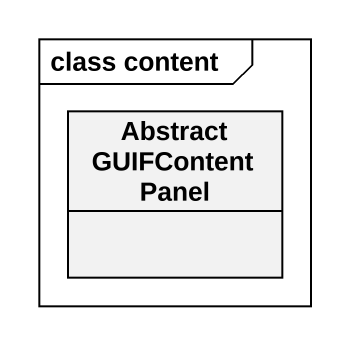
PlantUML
@startuml
mainframe class content
hide circle
hide empty members
class AbstractGUIFContentPanel
@enduml
